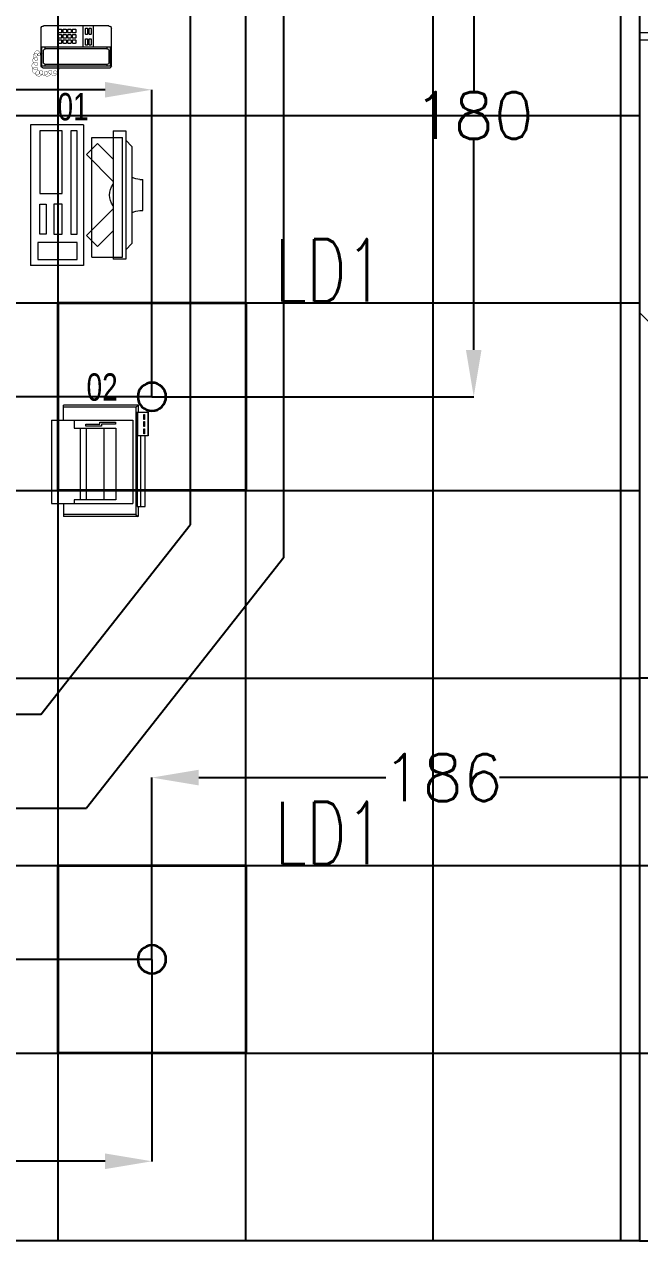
# Model space of a CAD drawing. Extents: x -12260 to 57327, y -29287 to 19916.
# Drawn here: x 6328 to 8296, y -2710 to 1182 of the extents above; entities that cross this region are included whole.
import ezdxf
from ezdxf.enums import TextEntityAlignment as Align

# ---------------------------------------------------------------- set-up
doc = ezdxf.new("R2010")
doc.units = 0
doc.header["$LTSCALE"] = 0.25
doc.linetypes.add('DASHDOT', pattern=[25.4, 12.7, -6.35, 0, -6.35])
for name, color, linetype, lineweight in [('01-First Floor$0$72_EGR_EQP_TAG', 142, 'Continuous', 5), ('01-First Floor$0$Aluminum', 251, 'Continuous', 5), ('01-First Floor$0$LOADING', 253, 'Continuous', 5), ('01-First Floor$0$Walls', 251, 'Continuous', 5), ('E-DIM', 6, 'Continuous', 18), ('E-LITE-CIRC-NUMB', 6, 'Continuous', 25), ('E-LITE-CLNG', 150, 'Continuous', 35), ('E-LITE-CLNG-CNDT', 6, 'DASHDOT', 35), ('E-LITE-CTRL', 6, 'Continuous', 25), ('E-LITE-IDEN', 6, 'Continuous', 25)]:
    doc.layers.add(name, color=color, linetype=linetype, lineweight=lineweight)
doc.layers.add('01-First Floor$0$FALSE CEILING', color=251, linetype='Continuous')
doc.styles.add('01-First Floor$0$X3G_ENTITY_257CFD', font='swisscl.ttf', dxfattribs={"height": 200})
doc.styles.add('DC_SIMPLEX', font='SIMPLEX.shx', dxfattribs={"width": 0.7})
doc.styles.get("Standard").update_dxf_attribs({"font": 'romans.shx'})
doc.dimstyles.get("Standard").update_dxf_attribs({"dimtxt": 150, "dimasz": 150, "dimexe": 0.18, "dimexo": 0.0625, "dimgap": 0.09, "dimtad": 0, "dimtih": 1, "dimtoh": 1, "dimdec": 0, "dimlfac": 0.1, "dimzin": 0, "dimdsep": 46, "dimtxsty": 'Standard', "dimcen": 0.09, "dimclrd": 6, "dimadec": 0, "dimazin": 0, "dimtfac": 1, "dimtdec": 0, "dimtofl": 0, "dimtmove": 0, "dimatfit": 3, "dimfxl": 1, "dimtolj": 1, "dimtzin": 0, "dimarcsym": 0})

# ---------------------------------------------------------------- blocks, each defined once
blk = doc.blocks.new('01-First Floor$0$DM20079-P')
at = {"color": 0}
for p, q in [((-0.0686, 0.217), (-0.0686, 0.008)), ((-0.0616, 0.225), (0.0594, 0.225)), ((-0.0616, 0.225), (-0.0616, 0)), ((-0.0616, 0.222), (-0.0016, 0.222)), ((-0.0616, 0.212), (-0.0565, 0.212)), ((-0.0566, 0.2105), (-0.0566, 0.0145)), ((-0.0496, 0.2175), (-0.0136, 0.2175)), ((-0.0068, 0.212), (-0.0016, 0.212)), ((-0.0066, 0.2105), (-0.0066, 0.0145)), ((-0.0016, 0.225), (-0.0016, 0)), ((0.0664, 0.217), (0.0664, 0.008)), ((-0.0016, 0.1675), (0.0664, 0.1675)), ((-0.0016, 0.135), (0.0664, 0.135)), ((-0.0616, 0.013), (-0.0565, 0.013)), ((-0.0616, 0.003), (-0.0016, 0.003)), ((-0.0594, 0), (0.0594, 0)), ((-0.0496, 0.0075), (-0.0136, 0.0075)), ((-0.0068, 0.013), (-0.0016, 0.013))]:
    blk.add_line(p, q, dxfattribs=at)
for points in [[(0.0074, 0.1605, 0.414214), (0.0054, 0.1585), (0.0054, 0.1555, 0.414214), (0.0074, 0.1535), (0.0234, 0.1535, 0.414214), (0.0254, 0.1555), (0.0254, 0.1585, 0.414214), (0.0234, 0.1605)], [(0.0574, 0.1535, 0.414214), (0.0594, 0.1555), (0.0594, 0.1585, 0.414214), (0.0574, 0.1605), (0.0414, 0.1605, 0.414214), (0.0394, 0.1585), (0.0394, 0.1555, 0.414214), (0.0414, 0.1535)], [(0.0234, 0.142, 0.414214), (0.0254, 0.144), (0.0254, 0.147, 0.414214), (0.0234, 0.149), (0.0074, 0.149, 0.414214), (0.0054, 0.147), (0.0054, 0.144, 0.414214), (0.0074, 0.142)], [(0.0574, 0.142, 0.414214), (0.0594, 0.144), (0.0594, 0.147, 0.414214), (0.0574, 0.149), (0.0414, 0.149, 0.414214), (0.0394, 0.147), (0.0394, 0.144, 0.414214), (0.0414, 0.142)], [(0.0104, 0.103, 0.414214), (0.0124, 0.101), (0.0204, 0.101, 0.414214), (0.0224, 0.103), (0.0224, 0.109, 0.414214), (0.0204, 0.111), (0.0124, 0.111, 0.414214), (0.0104, 0.109)], [(0.0104, 0.088, 0.414214), (0.0124, 0.086), (0.0204, 0.086, 0.414214), (0.0224, 0.088), (0.0224, 0.094, 0.414214), (0.0204, 0.096), (0.0124, 0.096, 0.414214), (0.0104, 0.094)], [(0.0104, 0.073, 0.414214), (0.0124, 0.071), (0.0204, 0.071, 0.414214), (0.0224, 0.073), (0.0224, 0.079, 0.414214), (0.0204, 0.081), (0.0124, 0.081, 0.414214), (0.0104, 0.079)], [(0.0274, 0.103, 0.414214), (0.0294, 0.101), (0.0374, 0.101, 0.414214), (0.0394, 0.103), (0.0394, 0.109, 0.414214), (0.0374, 0.111), (0.0294, 0.111, 0.414214), (0.0274, 0.109)], [(0.0274, 0.088, 0.414214), (0.0294, 0.086), (0.0374, 0.086, 0.414214), (0.0394, 0.088), (0.0394, 0.094, 0.414214), (0.0374, 0.096), (0.0294, 0.096, 0.414214), (0.0274, 0.094)], [(0.0274, 0.073, 0.414214), (0.0294, 0.071), (0.0374, 0.071, 0.414214), (0.0394, 0.073), (0.0394, 0.079, 0.414214), (0.0374, 0.081), (0.0294, 0.081, 0.414214), (0.0274, 0.079)], [(0.0444, 0.103, 0.414214), (0.0464, 0.101), (0.0544, 0.101, 0.414214), (0.0564, 0.103), (0.0564, 0.109, 0.414214), (0.0544, 0.111), (0.0464, 0.111, 0.414214), (0.0444, 0.109)], [(0.0444, 0.088, 0.414214), (0.0464, 0.086), (0.0544, 0.086, 0.414214), (0.0564, 0.088), (0.0564, 0.094, 0.414214), (0.0544, 0.096), (0.0464, 0.096, 0.414214), (0.0444, 0.094)], [(0.0444, 0.073, 0.414214), (0.0464, 0.071), (0.0544, 0.071, 0.414214), (0.0564, 0.073), (0.0564, 0.079, 0.414214), (0.0544, 0.081), (0.0464, 0.081, 0.414214), (0.0444, 0.079)], [(0.0104, 0.058, 0.414214), (0.0124, 0.056), (0.0204, 0.056, 0.414214), (0.0224, 0.058), (0.0224, 0.064, 0.414214), (0.0204, 0.066), (0.0124, 0.066, 0.414214), (0.0104, 0.064)], [(0.0274, 0.058, 0.414214), (0.0294, 0.056), (0.0374, 0.056, 0.414214), (0.0394, 0.058), (0.0394, 0.064, 0.414214), (0.0374, 0.066), (0.0294, 0.066, 0.414214), (0.0274, 0.064)], [(0.0444, 0.058, 0.414214), (0.0464, 0.056), (0.0544, 0.056, 0.414214), (0.0564, 0.058), (0.0564, 0.064, 0.414214), (0.0544, 0.066), (0.0464, 0.066, 0.414214), (0.0444, 0.064)]]:
    blk.add_lwpolyline(points, format="xyb", close=True, dxfattribs=at)
at = {"color": 0, "const_width": 0.001}
blk.add_lwpolyline([(-0.0686, 0.059, 0.184574), (-0.0861, 0.0478, 1.44364), (-0.0769, 0.0452, 0.837915), (-0.0907, 0.0465, 0.30536), (-0.0835, 0.0248, 1.584726), (-0.0815, 0.034, 0.253153), (-0.094, 0.0228, 0.874198), (-0.0776, 0.0142, 0.915253), (-0.0897, 0.0168, 0.223821), (-0.0874, -0.0011, 1.703343), (-0.0796, 0.005, 0.588962), (-0.0934, -0.0114, 0.717795), (-0.0769, -0.0108, 0.983104), (-0.0875, -0.0075, 0.326362), (-0.0815, -0.0259, 0.758716), (-0.0657, -0.0134, 0.906186), (-0.0743, -0.016, 0.189488), (-0.067, -0.0272, 0.7948), (-0.0506, -0.0127, 1.223996), (-0.0585, -0.0193, 0.072149), (-0.0473, -0.0259, 0.645886), (-0.0341, -0.0134, 1.366917), (-0.042, -0.0193, 0.078415), (-0.0315, -0.0246, 0.723006), (-0.0229, -0.0127, 1.105484), (-0.0289, -0.018, 0.327892), (-0.017, -0.0193, 0.446638), (-0.0144, -0.0068, 0.327263), (-0.0269, -0.0029, 1.240441), (-0.0229, -0.0094, 0.611307), (-0.0278, 0.0075)], format="xyb", dxfattribs=at)
at = {"color": 0}
for centre, radius, start, end in [((-0.0605, 0.217), 0.00813, 97.9633, 179.6649), ((-0.0496, 0.2105), 0.007, 90, 180), ((-0.0136, 0.2105), 0.007, 0, 90), ((0.0582, 0.217), 0.00813, 0.3351, 82.0367), ((-0.0605, 0.008), 0.00813, 180.3351, 277.9633), ((-0.0496, 0.0145), 0.007, 180, 270), ((-0.0136, 0.0145), 0.007, 270, 0), ((0.0582, 0.008), 0.00813, 277.9633, 359.6649)]:
    blk.add_arc(centre, radius, start, end, dxfattribs=at)
blk = doc.blocks.new('01-First Floor$0$ITCWLS1-P')
at = {"layer": '01-First Floor$0$LOADING'}
for p, q in [((-0.2651, 0.43, 0), (-0.3051, 0.43, 0)), ((-0.3051, 0.43, 0), (-0.3051, 0.02, 0)), ((-0.2651, 0.43, 0), (-0.2651, 0.02, 0)), ((-0.17, 0.45), (-0.17, 0)), ((-0.17, 0.45), (0, 0.45)), ((-0.1496, 0.4305), (-0.1291, 0.4305)), ((-0.1291, 0.4305), (-0.1291, 0.4089)), ((0, 0.45), (0, 0)), ((-0.3251, 0.38, 0), (-0.3051, 0.4, 0)), ((-0.197, 0.4094), (-0.295, 0.4094)), ((-0.295, 0.0264), (-0.295, 0.4094)), ((-0.197, 0.0264), (-0.197, 0.4094)), ((-0.3251, 0.38, 0), (-0.3251, 0.07, 0)), ((-0.3503, 0.275), (-0.3596, 0.275)), ((-0.3596, 0.175), (-0.3596, 0.275)), ((-0.3503, 0.175), (-0.3596, 0.175)), ((-0.3251, 0.07, 0), (-0.3051, 0.05, 0)), ((-0.3051, 0.02, 0), (-0.2651, 0.02, 0)), ((-0.197, 0.0264), (-0.295, 0.0264)), ((-0.17, 0), (0, 0))]:
    blk.add_line(p, q, dxfattribs=at)
at = {"layer": '01-First Floor$0$LOADING', "extrusion": (2.48281e-10, 3.18408e-10, -1)}
for p, q in [((-0.2651, 0.3395), (-0.2144, 0.3902)), ((-0.1791, 0.3548), (-0.2144, 0.3902)), ((-0.2651, 0.2688), (-0.1791, 0.3548))]:
    blk.add_line(p, q, dxfattribs=at)
at = {"layer": '01-First Floor$0$LOADING', "extrusion": (2.48281e-10, -3.18408e-10, -1)}
for p, q in [((-0.2651, 0.1812), (-0.1791, 0.0952)), ((-0.2651, 0.1105), (-0.2144, 0.0598)), ((-0.1791, 0.0952), (-0.2144, 0.0598))]:
    blk.add_line(p, q, dxfattribs=at)
at = {"layer": '01-First Floor$0$LOADING'}
for points in [[(-0.1291, 0.4089), (-0.1291, 0.1), (-0.1496, 0.1), (-0.1496, 0.4305)], [(-0.1496, 0.1), (-0.1496, 0.1), (-0.1496, 0.1), (-0.1496, 0.1), (-0.1496, 0.1), (-0.1496, 0.1), (-0.1496, 0.1), (-0.1496, 0.1), (-0.1496, 0.1)], [(-0.1496, 0.1), (-0.1496, 0.1), (-0.1496, 0.1), (-0.1496, 0.1), (-0.1496, 0.1), (-0.1496, 0.1), (-0.1496, 0.1), (-0.1496, 0.1), (-0.1496, 0.1), (-0.1496, 0.1), (-0.1496, 0.1), (-0.1496, 0.1), (-0.1496, 0.1), (-0.1496, 0.1), (-0.1496, 0.1), (-0.1496, 0.1), (-0.1496, 0.1), (-0.1496, 0.1)], [(-0.1496, 0.1), (-0.1496, 0.1), (-0.1496, 0.1), (-0.1496, 0.1), (-0.1496, 0.1), (-0.1496, 0.1), (-0.1496, 0.1), (-0.1496, 0.1), (-0.1496, 0.1), (-0.1496, 0.1)], [(-0.1496, 0.1), (-0.1496, 0.1), (-0.1496, 0.1), (-0.1496, 0.1), (-0.1496, 0.1), (-0.1496, 0.1), (-0.1496, 0.1)], [(-0.1496, 0.1), (-0.1496, 0.1), (-0.1496, 0.1), (-0.1496, 0.1), (-0.1496, 0.1), (-0.1496, 0.1), (-0.1496, 0.1), (-0.1496, 0.1), (-0.1496, 0.1), (-0.1496, 0.1)], [(-0.1496, 0.1), (-0.1496, 0.1), (-0.1496, 0.1), (-0.1496, 0.1), (-0.1496, 0.1), (-0.1496, 0.1), (-0.1496, 0.1), (-0.1496, 0.1), (-0.1496, 0.1), (-0.1496, 0.1), (-0.1496, 0.1), (-0.1496, 0.1), (-0.1496, 0.1), (-0.1496, 0.1), (-0.1496, 0.1)], [(-0.1496, 0.1), (-0.1496, 0.1), (-0.1496, 0.1), (-0.1496, 0.1), (-0.1496, 0.1), (-0.1496, 0.1), (-0.1496, 0.1), (-0.1496, 0.1), (-0.1496, 0.1), (-0.1496, 0.1)], [(-0.1496, 0.1), (-0.1496, 0.1), (-0.1496, 0.1), (-0.1496, 0.1), (-0.1496, 0.1), (-0.1496, 0.1), (-0.1496, 0.1), (-0.1496, 0.1), (-0.1496, 0.1), (-0.1496, 0.1)], [(-0.1496, 0.1), (-0.1496, 0.1), (-0.1496, 0.1), (-0.1496, 0.1), (-0.1496, 0.1), (-0.1496, 0.1), (-0.1496, 0.1), (-0.1496, 0.1), (-0.1496, 0.1), (-0.1496, 0.1), (-0.1496, 0.1), (-0.1496, 0.1), (-0.1496, 0.1), (-0.1496, 0.1), (-0.1496, 0.1), (-0.1496, 0.1), (-0.1496, 0.1), (-0.1496, 0.1), (-0.1496, 0.1), (-0.1496, 0.1), (-0.1496, 0.1), (-0.1496, 0.1), (-0.1496, 0.1), (-0.1496, 0.1), (-0.1496, 0.1), (-0.1496, 0.1), (-0.1496, 0.1), (-0.1496, 0.1), (-0.1496, 0.1), (-0.1496, 0.1), (-0.1496, 0.1), (-0.1496, 0.1), (-0.1496, 0.1), (-0.1496, 0.1), (-0.1496, 0.1), (-0.1496, 0.1), (-0.1496, 0.1), (-0.1496, 0.1), (-0.1496, 0.1), (-0.1496, 0.1), (-0.1496, 0.1), (-0.1496, 0.1), (-0.1496, 0.1), (-0.1496, 0.1), (-0.1496, 0.1), (-0.1496, 0.1), (-0.1496, 0.1), (-0.1496, 0.1), (-0.1496, 0.1), (-0.1496, 0.1), (-0.1496, 0.1), (-0.1496, 0.1), (-0.1496, 0.1), (-0.1496, 0.1)], [(-0.1496, 0.1), (-0.1496, 0.1), (-0.1496, 0.1), (-0.1496, 0.1), (-0.1496, 0.1), (-0.1496, 0.1), (-0.1496, 0.1), (-0.1496, 0.1), (-0.1496, 0.1), (-0.1496, 0.1), (-0.1496, 0.1), (-0.1496, 0.1), (-0.1496, 0.1), (-0.1496, 0.1), (-0.1496, 0.1), (-0.1496, 0.1), (-0.1496, 0.1), (-0.1496, 0.1), (-0.1496, 0.1), (-0.1496, 0.1), (-0.1496, 0.1), (-0.1496, 0.1), (-0.1496, 0.1), (-0.1496, 0.1), (-0.1496, 0.1), (-0.1496, 0.1), (-0.1496, 0.1), (-0.1496, 0.1), (-0.1496, 0.1), (-0.1496, 0.1), (-0.1496, 0.1), (-0.1496, 0.1), (-0.1496, 0.1), (-0.1496, 0.1), (-0.1496, 0.1), (-0.1496, 0.1), (-0.1496, 0.1), (-0.1496, 0.1), (-0.1496, 0.1), (-0.1496, 0.1), (-0.1496, 0.1), (-0.1496, 0.1), (-0.1496, 0.1), (-0.1496, 0.1), (-0.1496, 0.1), (-0.1496, 0.1), (-0.1496, 0.1), (-0.1496, 0.1), (-0.1496, 0.1), (-0.1496, 0.1), (-0.1496, 0.1), (-0.1496, 0.1), (-0.1496, 0.1), (-0.1496, 0.1), (-0.1496, 0.1), (-0.1496, 0.1), (-0.1496, 0.1), (-0.1496, 0.1), (-0.1496, 0.1), (-0.1496, 0.1), (-0.1496, 0.1), (-0.1496, 0.1), (-0.1496, 0.1), (-0.1496, 0.1), (-0.1496, 0.1), (-0.1496, 0.1), (-0.1496, 0.1), (-0.1496, 0.1), (-0.1496, 0.1), (-0.1496, 0.1), (-0.1496, 0.1), (-0.1496, 0.1), (-0.1496, 0.1), (-0.1496, 0.1), (-0.1496, 0.1), (-0.1496, 0.1), (-0.1496, 0.1), (-0.1496, 0.1), (-0.1496, 0.1), (-0.1496, 0.1), (-0.1496, 0.1), (-0.1496, 0.1), (-0.1496, 0.1), (-0.1496, 0.1), (-0.1496, 0.1), (-0.1496, 0.1), (-0.1496, 0.1), (-0.1496, 0.1), (-0.1496, 0.1)], [(-0.1496, 0.1), (-0.1496, 0.1), (-0.1496, 0.1), (-0.1496, 0.1), (-0.1496, 0.1), (-0.1496, 0.1), (-0.1496, 0.1), (-0.1496, 0.1), (-0.1496, 0.1), (-0.1496, 0.1), (-0.1496, 0.1), (-0.1496, 0.1)], [(-0.1496, 0.1), (-0.1496, 0.1), (-0.1496, 0.1), (-0.1496, 0.1), (-0.1496, 0.1), (-0.1496, 0.1), (-0.1496, 0.1)], [(-0.1496, 0.1), (-0.1496, 0.1), (-0.1496, 0.1), (-0.1496, 0.1), (-0.1496, 0.1), (-0.1496, 0.1), (-0.1496, 0.1), (-0.1496, 0.1), (-0.1496, 0.1), (-0.1496, 0.1), (-0.1496, 0.1), (-0.1496, 0.1), (-0.1496, 0.1), (-0.1496, 0.1), (-0.1496, 0.1), (-0.1496, 0.1), (-0.1496, 0.1)], [(-0.1496, 0.1), (-0.1496, 0.1), (-0.1496, 0.1), (-0.1496, 0.1), (-0.1496, 0.1), (-0.1496, 0.1), (-0.1496, 0.1), (-0.1496, 0.1), (-0.1496, 0.1), (-0.1496, 0.1), (-0.1496, 0.1), (-0.1496, 0.1), (-0.1496, 0.1), (-0.1496, 0.1), (-0.1496, 0.1), (-0.1496, 0.1), (-0.1496, 0.1), (-0.1496, 0.1), (-0.1496, 0.1), (-0.1496, 0.1), (-0.1496, 0.1), (-0.1496, 0.1), (-0.1496, 0.1), (-0.1496, 0.1), (-0.1496, 0.1), (-0.1496, 0.1), (-0.1496, 0.1), (-0.1496, 0.1), (-0.1496, 0.1), (-0.1496, 0.1), (-0.1496, 0.1), (-0.1496, 0.1), (-0.1496, 0.1), (-0.1496, 0.1), (-0.1496, 0.1), (-0.1496, 0.1), (-0.1496, 0.1), (-0.1496, 0.1), (-0.1496, 0.1), (-0.1496, 0.1), (-0.1496, 0.1), (-0.1496, 0.1), (-0.1496, 0.1), (-0.1496, 0.1), (-0.1496, 0.1), (-0.1496, 0.1), (-0.1496, 0.1), (-0.1496, 0.1), (-0.1496, 0.1), (-0.1496, 0.1), (-0.1496, 0.1), (-0.1496, 0.1), (-0.1496, 0.1), (-0.1496, 0.1), (-0.1496, 0.1), (-0.1496, 0.1), (-0.1496, 0.1), (-0.1496, 0.1), (-0.1496, 0.1), (-0.1496, 0.1), (-0.1496, 0.1), (-0.1496, 0.1), (-0.1496, 0.1), (-0.1496, 0.1), (-0.1496, 0.1), (-0.1496, 0.1), (-0.1496, 0.1), (-0.1496, 0.1), (-0.1496, 0.1), (-0.1496, 0.1), (-0.1496, 0.1), (-0.1496, 0.1), (-0.1496, 0.1), (-0.1496, 0.1), (-0.1496, 0.1), (-0.1496, 0.1), (-0.1496, 0.1), (-0.1496, 0.1), (-0.1496, 0.1), (-0.1496, 0.1), (-0.1496, 0.1), (-0.1496, 0.1), (-0.1496, 0.1), (-0.1496, 0.1), (-0.1496, 0.1), (-0.1496, 0.1), (-0.1496, 0.1), (-0.1496, 0.1), (-0.1496, 0.1), (-0.1496, 0.1), (-0.1496, 0.1), (-0.1496, 0.1), (-0.1496, 0.1), (-0.1496, 0.1), (-0.1496, 0.1), (-0.1496, 0.1), (-0.1496, 0.1), (-0.1496, 0.1), (-0.1496, 0.1), (-0.1496, 0.1), (-0.1496, 0.1), (-0.1496, 0.1), (-0.1496, 0.1), (-0.1496, 0.1), (-0.1496, 0.1), (-0.1496, 0.1), (-0.1496, 0.1), (-0.1496, 0.1), (-0.1496, 0.1), (-0.1496, 0.1), (-0.1496, 0.1)], [(-0.1496, 0.1), (-0.1496, 0.1), (-0.1496, 0.1), (-0.1496, 0.1), (-0.1496, 0.1), (-0.1496, 0.1), (-0.1496, 0.1), (-0.1496, 0.1)]]:
    blk.add_lwpolyline(points, dxfattribs=at)
for points in [[(-0.1019, 0.4305), (-0.0304, 0.4305), (-0.0304, 0.2294), (-0.1019, 0.2294)], [(-0.1019, 0.1954), (-0.0747, 0.1954), (-0.0747, 0.1), (-0.1019, 0.1)], [(-0.0304, 0.1954), (-0.0508, 0.1954), (-0.0508, 0.1), (-0.0304, 0.1)], [(-0.1496, 0.1), (-0.1496, 0.1), (-0.1496, 0.1), (-0.1496, 0.1), (-0.1496, 0.1), (-0.1496, 0.1), (-0.1496, 0.1), (-0.1496, 0.1), (-0.1496, 0.1), (-0.1496, 0.1), (-0.1496, 0.1), (-0.1496, 0.1), (-0.1496, 0.1), (-0.1496, 0.1), (-0.1496, 0.1), (-0.1496, 0.1), (-0.1496, 0.1), (-0.1496, 0.1), (-0.1496, 0.1), (-0.1496, 0.1), (-0.1496, 0.1), (-0.1496, 0.1), (-0.1496, 0.1), (-0.1496, 0.1), (-0.1496, 0.1), (-0.1496, 0.1), (-0.1496, 0.1), (-0.1496, 0.1), (-0.1496, 0.1), (-0.1496, 0.1), (-0.1496, 0.1), (-0.1496, 0.1), (-0.1496, 0.1), (-0.1496, 0.1), (-0.1496, 0.1), (-0.1496, 0.1), (-0.1496, 0.1), (-0.1496, 0.1), (-0.1496, 0.1), (-0.1496, 0.1), (-0.1496, 0.1), (-0.1496, 0.1), (-0.1496, 0.1), (-0.1496, 0.1), (-0.1496, 0.1), (-0.1496, 0.1), (-0.1496, 0.1), (-0.1496, 0.1), (-0.1496, 0.1), (-0.1496, 0.1), (-0.1496, 0.1), (-0.1496, 0.1), (-0.1496, 0.1), (-0.1496, 0.1), (-0.1496, 0.1), (-0.1496, 0.1), (-0.1496, 0.1), (-0.1496, 0.1), (-0.1496, 0.1), (-0.1496, 0.1), (-0.1496, 0.1), (-0.1496, 0.1), (-0.1496, 0.1), (-0.1496, 0.1), (-0.1496, 0.1), (-0.1496, 0.1), (-0.1496, 0.1), (-0.1496, 0.1), (-0.1496, 0.1), (-0.1496, 0.1), (-0.1496, 0.1), (-0.1496, 0.1), (-0.1496, 0.1), (-0.1496, 0.1), (-0.1496, 0.1), (-0.1496, 0.1), (-0.1496, 0.1), (-0.1496, 0.1), (-0.1496, 0.1), (-0.1496, 0.1), (-0.1496, 0.1), (-0.1496, 0.1), (-0.1496, 0.1), (-0.1496, 0.1), (-0.1496, 0.1), (-0.1496, 0.1), (-0.1496, 0.1), (-0.1496, 0.1), (-0.1496, 0.1), (-0.1496, 0.1), (-0.1496, 0.1), (-0.1496, 0.1), (-0.1496, 0.1), (-0.1496, 0.1), (-0.1496, 0.1), (-0.1496, 0.1), (-0.1496, 0.1), (-0.1496, 0.1), (-0.1496, 0.1), (-0.1496, 0.1), (-0.1496, 0.1), (-0.1496, 0.1), (-0.1496, 0.1), (-0.1496, 0.1), (-0.1496, 0.1), (-0.1496, 0.1), (-0.1496, 0.1), (-0.1496, 0.1), (-0.1496, 0.1), (-0.1496, 0.1), (-0.1496, 0.1), (-0.1496, 0.1), (-0.1496, 0.1), (-0.1496, 0.1), (-0.1496, 0.1), (-0.1496, 0.1), (-0.1496, 0.1), (-0.1496, 0.1), (-0.1496, 0.1), (-0.1496, 0.1), (-0.1496, 0.1), (-0.1496, 0.1), (-0.1496, 0.1), (-0.1496, 0.1), (-0.1496, 0.1), (-0.1496, 0.1), (-0.1496, 0.1), (-0.1496, 0.1), (-0.1496, 0.1), (-0.1496, 0.1), (-0.1496, 0.1), (-0.1496, 0.1), (-0.1496, 0.1), (-0.1496, 0.1), (-0.1496, 0.1), (-0.1496, 0.1), (-0.1496, 0.1), (-0.1496, 0.1), (-0.1496, 0.1), (-0.1496, 0.1), (-0.1496, 0.1), (-0.1496, 0.1), (-0.1496, 0.1), (-0.1496, 0.1), (-0.1496, 0.1), (-0.1496, 0.1), (-0.1496, 0.1), (-0.1496, 0.1), (-0.1496, 0.1), (-0.1496, 0.1), (-0.1496, 0.1), (-0.1496, 0.1), (-0.1496, 0.1), (-0.1496, 0.1), (-0.1496, 0.1), (-0.1496, 0.1), (-0.1496, 0.1), (-0.1496, 0.1), (-0.1496, 0.1), (-0.1496, 0.1), (-0.1496, 0.1), (-0.1496, 0.1), (-0.1496, 0.1), (-0.1496, 0.1), (-0.1496, 0.1), (-0.1496, 0.1), (-0.1496, 0.1), (-0.1496, 0.1), (-0.1496, 0.1), (-0.1496, 0.1), (-0.1496, 0.1), (-0.1496, 0.1), (-0.1496, 0.1), (-0.1496, 0.1), (-0.1496, 0.1), (-0.1496, 0.1), (-0.1496, 0.1), (-0.1496, 0.1), (-0.1496, 0.1), (-0.1496, 0.1), (-0.1496, 0.1), (-0.1496, 0.1), (-0.1496, 0.1), (-0.1496, 0.1), (-0.1496, 0.1), (-0.1496, 0.1), (-0.1496, 0.1), (-0.1496, 0.1), (-0.1496, 0.1), (-0.1496, 0.1), (-0.1496, 0.1), (-0.1496, 0.1), (-0.1496, 0.1), (-0.1496, 0.1), (-0.1496, 0.1), (-0.1496, 0.1), (-0.1496, 0.1), (-0.1496, 0.1), (-0.1496, 0.1), (-0.1496, 0.1), (-0.1496, 0.1), (-0.1496, 0.1), (-0.1496, 0.1), (-0.1496, 0.1), (-0.1496, 0.1), (-0.1496, 0.1), (-0.1496, 0.1), (-0.1496, 0.1), (-0.1496, 0.1), (-0.1496, 0.1), (-0.1496, 0.1), (-0.1496, 0.1), (-0.1496, 0.1), (-0.1496, 0.1), (-0.1496, 0.1), (-0.1496, 0.1), (-0.1496, 0.1), (-0.1496, 0.1), (-0.1496, 0.1), (-0.1496, 0.1), (-0.1496, 0.1), (-0.1496, 0.1), (-0.1496, 0.1), (-0.1496, 0.1), (-0.1496, 0.1), (-0.1496, 0.1), (-0.1496, 0.1), (-0.1496, 0.1), (-0.1496, 0.1), (-0.1496, 0.1), (-0.1496, 0.1), (-0.1496, 0.1), (-0.1496, 0.1), (-0.1496, 0.1), (-0.1496, 0.1), (-0.1496, 0.1), (-0.1496, 0.1), (-0.1496, 0.1), (-0.1496, 0.1), (-0.1496, 0.1), (-0.1496, 0.1), (-0.1496, 0.1), (-0.1496, 0.1), (-0.1496, 0.1), (-0.1496, 0.1), (-0.1496, 0.1), (-0.1496, 0.1), (-0.1496, 0.1), (-0.1496, 0.1), (-0.1496, 0.1), (-0.1496, 0.1), (-0.1496, 0.1), (-0.1496, 0.1), (-0.1496, 0.1), (-0.1496, 0.1), (-0.1496, 0.1), (-0.1496, 0.1), (-0.1496, 0.1), (-0.1496, 0.1), (-0.1496, 0.1), (-0.1496, 0.1), (-0.1496, 0.1), (-0.1496, 0.1), (-0.1496, 0.1), (-0.1496, 0.1), (-0.1496, 0.1), (-0.1496, 0.1), (-0.1496, 0.1), (-0.1496, 0.1), (-0.1496, 0.1), (-0.1496, 0.1), (-0.1496, 0.1), (-0.1496, 0.1), (-0.1496, 0.1), (-0.1496, 0.1), (-0.1496, 0.1), (-0.1496, 0.1)], [(-0.1496, 0.1), (-0.1496, 0.1), (-0.1496, 0.1), (-0.1496, 0.1), (-0.1496, 0.1), (-0.1496, 0.1), (-0.1496, 0.1), (-0.1496, 0.1), (-0.1496, 0.1), (-0.1496, 0.1), (-0.1496, 0.1), (-0.1496, 0.1), (-0.1496, 0.1), (-0.1496, 0.1), (-0.1496, 0.1), (-0.1496, 0.1), (-0.1496, 0.1), (-0.1496, 0.1), (-0.1496, 0.1), (-0.1496, 0.1), (-0.1496, 0.1), (-0.1496, 0.1), (-0.1496, 0.1), (-0.1496, 0.1), (-0.1496, 0.1), (-0.1496, 0.1), (-0.1496, 0.1), (-0.1496, 0.1), (-0.1496, 0.1), (-0.1496, 0.1), (-0.1496, 0.1), (-0.1496, 0.1), (-0.1496, 0.1), (-0.1496, 0.1), (-0.1496, 0.1), (-0.1496, 0.1), (-0.1496, 0.1), (-0.1496, 0.1), (-0.1496, 0.1), (-0.1496, 0.1), (-0.1496, 0.1), (-0.1496, 0.1), (-0.1496, 0.1), (-0.1496, 0.1), (-0.1496, 0.1), (-0.1496, 0.1), (-0.1496, 0.1), (-0.1496, 0.1), (-0.1496, 0.1), (-0.1496, 0.1), (-0.1496, 0.1), (-0.1496, 0.1), (-0.1496, 0.1), (-0.1496, 0.1), (-0.1496, 0.1), (-0.1496, 0.1), (-0.1496, 0.1), (-0.1496, 0.1), (-0.1496, 0.1), (-0.1496, 0.1), (-0.1496, 0.1), (-0.1496, 0.1), (-0.1496, 0.1), (-0.1496, 0.1), (-0.1496, 0.1), (-0.1496, 0.1), (-0.1496, 0.1), (-0.1496, 0.1), (-0.1496, 0.1), (-0.1496, 0.1), (-0.1496, 0.1), (-0.1496, 0.1), (-0.1496, 0.1), (-0.1496, 0.1), (-0.1496, 0.1), (-0.1496, 0.1), (-0.1496, 0.1), (-0.1496, 0.1), (-0.1496, 0.1), (-0.1496, 0.1), (-0.1496, 0.1), (-0.1496, 0.1), (-0.1496, 0.1), (-0.1496, 0.1), (-0.1496, 0.1), (-0.1496, 0.1), (-0.1496, 0.1), (-0.1496, 0.1), (-0.1496, 0.1), (-0.1496, 0.1), (-0.1496, 0.1), (-0.1496, 0.1), (-0.1496, 0.1), (-0.1496, 0.1), (-0.1496, 0.1), (-0.1496, 0.1), (-0.1496, 0.1), (-0.1496, 0.1), (-0.1496, 0.1), (-0.1496, 0.1), (-0.1496, 0.1), (-0.1496, 0.1), (-0.1496, 0.1), (-0.1496, 0.1), (-0.1496, 0.1), (-0.1496, 0.1), (-0.1496, 0.1), (-0.1496, 0.1), (-0.1496, 0.1), (-0.1496, 0.1), (-0.1496, 0.1), (-0.1496, 0.1), (-0.1496, 0.1), (-0.1496, 0.1), (-0.1496, 0.1), (-0.1496, 0.1), (-0.1496, 0.1), (-0.1496, 0.1), (-0.1496, 0.1), (-0.1496, 0.1), (-0.1496, 0.1), (-0.1496, 0.1), (-0.1496, 0.1), (-0.1496, 0.1), (-0.1496, 0.1), (-0.1496, 0.1), (-0.1496, 0.1), (-0.1496, 0.1), (-0.1496, 0.1), (-0.1496, 0.1), (-0.1496, 0.1), (-0.1496, 0.1), (-0.1496, 0.1), (-0.1496, 0.1), (-0.1496, 0.1), (-0.1496, 0.1), (-0.1496, 0.1), (-0.1496, 0.1), (-0.1496, 0.1), (-0.1496, 0.1), (-0.1496, 0.1), (-0.1496, 0.1), (-0.1496, 0.1), (-0.1496, 0.1), (-0.1496, 0.1), (-0.1496, 0.1), (-0.1496, 0.1), (-0.1496, 0.1), (-0.1496, 0.1), (-0.1496, 0.1), (-0.1496, 0.1), (-0.1496, 0.1), (-0.1496, 0.1), (-0.1496, 0.1), (-0.1496, 0.1), (-0.1496, 0.1), (-0.1496, 0.1), (-0.1496, 0.1), (-0.1496, 0.1), (-0.1496, 0.1), (-0.1496, 0.1), (-0.1496, 0.1), (-0.1496, 0.1), (-0.1496, 0.1), (-0.1496, 0.1), (-0.1496, 0.1), (-0.1496, 0.1), (-0.1496, 0.1), (-0.1496, 0.1), (-0.1496, 0.1), (-0.1496, 0.1), (-0.1496, 0.1), (-0.1496, 0.1), (-0.1496, 0.1), (-0.1496, 0.1), (-0.1496, 0.1), (-0.1496, 0.1), (-0.1496, 0.1), (-0.1496, 0.1), (-0.1496, 0.1), (-0.1496, 0.1), (-0.1496, 0.1), (-0.1496, 0.1), (-0.1496, 0.1), (-0.1496, 0.1), (-0.1496, 0.1), (-0.1496, 0.1), (-0.1496, 0.1), (-0.1496, 0.1), (-0.1496, 0.1), (-0.1496, 0.1), (-0.1496, 0.1), (-0.1496, 0.1), (-0.1496, 0.1), (-0.1496, 0.1), (-0.1496, 0.1), (-0.1496, 0.1), (-0.1496, 0.1), (-0.1496, 0.1), (-0.1496, 0.1), (-0.1496, 0.1), (-0.1496, 0.1), (-0.1496, 0.1), (-0.1496, 0.1), (-0.1496, 0.1), (-0.1496, 0.1), (-0.1496, 0.1), (-0.1496, 0.1), (-0.1496, 0.1), (-0.1496, 0.1), (-0.1496, 0.1), (-0.1496, 0.1), (-0.1496, 0.1), (-0.1496, 0.1)], [(-0.1496, 0.1), (-0.1496, 0.1), (-0.1496, 0.1), (-0.1496, 0.1), (-0.1496, 0.1), (-0.1496, 0.1), (-0.1496, 0.1), (-0.1496, 0.1), (-0.1496, 0.1), (-0.1496, 0.1), (-0.1496, 0.1), (-0.1496, 0.1), (-0.1496, 0.1), (-0.1496, 0.1), (-0.1496, 0.1), (-0.1496, 0.1), (-0.1496, 0.1), (-0.1496, 0.1), (-0.1496, 0.1), (-0.1496, 0.1), (-0.1496, 0.1), (-0.1496, 0.1), (-0.1496, 0.1), (-0.1496, 0.1), (-0.1496, 0.1), (-0.1496, 0.1), (-0.1496, 0.1), (-0.1496, 0.1), (-0.1496, 0.1), (-0.1496, 0.1), (-0.1496, 0.1), (-0.1496, 0.1), (-0.1496, 0.1), (-0.1496, 0.1), (-0.1496, 0.1), (-0.1496, 0.1), (-0.1496, 0.1), (-0.1496, 0.1), (-0.1496, 0.1), (-0.1496, 0.1), (-0.1496, 0.1), (-0.1496, 0.1), (-0.1496, 0.1), (-0.1496, 0.1), (-0.1496, 0.1), (-0.1496, 0.1), (-0.1496, 0.1), (-0.1496, 0.1), (-0.1496, 0.1), (-0.1496, 0.1), (-0.1496, 0.1), (-0.1496, 0.1), (-0.1496, 0.1), (-0.1496, 0.1), (-0.1496, 0.1), (-0.1496, 0.1), (-0.1496, 0.1), (-0.1496, 0.1), (-0.1496, 0.1), (-0.1496, 0.1), (-0.1496, 0.1), (-0.1496, 0.1), (-0.1496, 0.1), (-0.1496, 0.1), (-0.1496, 0.1), (-0.1496, 0.1), (-0.1496, 0.1), (-0.1496, 0.1), (-0.1496, 0.1), (-0.1496, 0.1), (-0.1496, 0.1), (-0.1496, 0.1), (-0.1496, 0.1), (-0.1496, 0.1), (-0.1496, 0.1), (-0.1496, 0.1), (-0.1496, 0.1), (-0.1496, 0.1), (-0.1496, 0.1), (-0.1496, 0.1), (-0.1496, 0.1), (-0.1496, 0.1), (-0.1496, 0.1), (-0.1496, 0.1), (-0.1496, 0.1), (-0.1496, 0.1), (-0.1496, 0.1), (-0.1496, 0.1), (-0.1496, 0.1), (-0.1496, 0.1), (-0.1496, 0.1), (-0.1496, 0.1), (-0.1496, 0.1), (-0.1496, 0.1), (-0.1496, 0.1), (-0.1496, 0.1), (-0.1496, 0.1), (-0.1496, 0.1), (-0.1496, 0.1), (-0.1496, 0.1), (-0.1496, 0.1), (-0.1496, 0.1), (-0.1496, 0.1), (-0.1496, 0.1), (-0.1496, 0.1), (-0.1496, 0.1), (-0.1496, 0.1), (-0.1496, 0.1), (-0.1496, 0.1), (-0.1496, 0.1), (-0.1496, 0.1), (-0.1496, 0.1), (-0.1496, 0.1), (-0.1496, 0.1), (-0.1496, 0.1), (-0.1496, 0.1), (-0.1496, 0.1), (-0.1496, 0.1), (-0.1496, 0.1), (-0.1496, 0.1), (-0.1496, 0.1), (-0.1496, 0.1), (-0.1496, 0.1), (-0.1496, 0.1), (-0.1496, 0.1), (-0.1496, 0.1), (-0.1496, 0.1), (-0.1496, 0.1), (-0.1496, 0.1), (-0.1496, 0.1), (-0.1496, 0.1), (-0.1496, 0.1), (-0.1496, 0.1), (-0.1496, 0.1), (-0.1496, 0.1), (-0.1496, 0.1), (-0.1496, 0.1), (-0.1496, 0.1), (-0.1496, 0.1), (-0.1496, 0.1), (-0.1496, 0.1), (-0.1496, 0.1), (-0.1496, 0.1), (-0.1496, 0.1), (-0.1496, 0.1), (-0.1496, 0.1), (-0.1496, 0.1), (-0.1496, 0.1), (-0.1496, 0.1), (-0.1496, 0.1), (-0.1496, 0.1), (-0.1496, 0.1), (-0.1496, 0.1), (-0.1496, 0.1), (-0.1496, 0.1), (-0.1496, 0.1), (-0.1496, 0.1), (-0.1496, 0.1), (-0.1496, 0.1), (-0.1496, 0.1), (-0.1496, 0.1), (-0.1496, 0.1), (-0.1496, 0.1), (-0.1496, 0.1), (-0.1496, 0.1), (-0.1496, 0.1), (-0.1496, 0.1), (-0.1496, 0.1), (-0.1496, 0.1), (-0.1496, 0.1), (-0.1496, 0.1), (-0.1496, 0.1), (-0.1496, 0.1), (-0.1496, 0.1), (-0.1496, 0.1), (-0.1496, 0.1), (-0.1496, 0.1), (-0.1496, 0.1), (-0.1496, 0.1), (-0.1496, 0.1), (-0.1496, 0.1), (-0.1496, 0.1), (-0.1496, 0.1), (-0.1496, 0.1), (-0.1496, 0.1), (-0.1496, 0.1), (-0.1496, 0.1), (-0.1496, 0.1), (-0.1496, 0.1), (-0.1496, 0.1), (-0.1496, 0.1), (-0.1496, 0.1), (-0.1496, 0.1), (-0.1496, 0.1), (-0.1496, 0.1), (-0.1496, 0.1), (-0.1496, 0.1), (-0.1496, 0.1), (-0.1496, 0.1), (-0.1496, 0.1), (-0.1496, 0.1), (-0.1496, 0.1), (-0.1496, 0.1), (-0.1496, 0.1), (-0.1496, 0.1), (-0.1496, 0.1), (-0.1496, 0.1), (-0.1496, 0.1), (-0.1496, 0.1), (-0.1496, 0.1), (-0.1496, 0.1), (-0.1496, 0.1), (-0.1496, 0.1), (-0.1496, 0.1), (-0.1496, 0.1), (-0.1496, 0.1), (-0.1496, 0.1), (-0.1496, 0.1), (-0.1496, 0.1)], [(-0.1496, 0.0727), (-0.0236, 0.0727), (-0.0236, 0.0182), (-0.1496, 0.0182)]]:
    blk.add_lwpolyline(points, close=True, dxfattribs=at)
for centre, radius, start, end in [((-0.3503, 0.325), 0.05, 270, 300.3093), ((-0.3089, 0.225), 0.0556, 321.9431, 38.0569), ((-0.3503, 0.125), 0.05, 59.6907, 90)]:
    blk.add_arc(centre, radius, start, end, dxfattribs=at)
blk = doc.blocks.new('01-First Floor$0$ITPPLT2C-P')
at = {"color": 0}
for p, q in [((0, 0), (0, -0.2262)), ((0.0252, 0), (0, 0)), ((0.0139, 0), (0.0139, -0.2262)), ((0.0252, 0), (0.0139, 0)), ((0.0229, 0.0318), (0.2618, 0.0318)), ((0.0304, 0.0256), (0.0229, 0.0318)), ((0.0229, 0), (0.0229, 0.0318)), ((0.0252, -0.2262), (0.0252, 0)), ((0.0304, -0.3182), (0.0304, 0.0256)), ((0.0304, 0.0256), (0.2618, 0.0256)), ((0.2618, -0.0096), (0.2618, 0.0318)), ((0.0401, -0.2769), (0.0401, -0.0096)), ((0.3, -0.0096), (0.0401, -0.0096)), ((0.0939, -0.2515), (0.0939, -0.0222)), ((0.0939, -0.0222), (0.2274, -0.0222)), ((0.1321, -0.2515), (0.1321, -0.0222)), ((0.1894, -0.2515), (0.1894, -0.0222)), ((0.2082, -0.2515), (0.2082, -0.0222)), ((0.2274, -0.0222), (0.2274, -0.0096)), ((0.3, -0.2769), (0.3, -0.0096)), ((-0.0091, -0.2262), (0.0267, -0.2262)), ((-0.0091, -0.3023), (-0.0091, -0.2262)), ((-0.0087, -0.2262), (0.0236, -0.2262)), ((-0.0087, -0.3023), (-0.0087, -0.2262)), ((0, -0.2262), (0.0252, -0.2262)), ((0.0023, -0.2495), (0.0023, -0.2334)), ((0.0023, -0.2334), (0.0045, -0.2334)), ((0.0045, -0.2334), (0.0045, -0.2495)), ((0.0139, -0.2262), (0.0252, -0.2262)), ((0.0236, -0.2262), (0.0236, -0.3023)), ((0.0267, -0.2262), (0.0267, -0.3023)), ((0.0045, -0.2495), (0.0023, -0.2495)), ((0.0023, -0.2721), (0.0023, -0.2562)), ((0.0023, -0.2562), (0.0045, -0.2562)), ((0.0045, -0.2721), (0.0023, -0.2721)), ((0.0045, -0.2562), (0.0045, -0.2721)), ((0.2274, -0.2515), (0.0939, -0.2515)), ((0.0947, -0.2701), (0.0947, -0.2641)), ((0.0947, -0.2641), (0.1395, -0.2641)), ((0.1457, -0.2701), (0.0947, -0.2701)), ((0.1395, -0.2575), (0.19, -0.2575)), ((0.1395, -0.2641), (0.1395, -0.2575)), ((0.19, -0.2641), (0.1457, -0.2641)), ((0.1457, -0.2641), (0.1457, -0.2701)), ((0.19, -0.2575), (0.19, -0.2641)), ((0.2274, -0.2769), (0.2274, -0.2515)), ((0.0267, -0.3023), (-0.0091, -0.3023)), ((0.0236, -0.3023), (-0.0087, -0.3023)), ((0.0023, -0.295), (0.0023, -0.2793)), ((0.0023, -0.2793), (0.0045, -0.2793)), ((0.0045, -0.295), (0.0023, -0.295)), ((0.0045, -0.2793), (0.0045, -0.295)), ((0.0229, -0.3246), (0.0229, -0.3023)), ((0.3, -0.2769), (0.0401, -0.2769)), ((0.2618, -0.2769), (0.2618, -0.3246)), ((0.0304, -0.3182), (0.0229, -0.3246)), ((0.0229, -0.3246), (0.2618, -0.3246)), ((0.0304, -0.3182), (0.2618, -0.3182))]:
    blk.add_line(p, q, dxfattribs=at)
blk = doc.blocks.new('01-First Floor')
at = {"layer": '01-First Floor$0$Aluminum'}
for p, q in [((8296.4, 1130.7), (8296.4, 2930.7)), ((8296.4, 1155.7), (8396.4, 1155.7))]:
    blk.add_line(p, q, dxfattribs=at)
at = {"layer": '01-First Floor$0$FALSE CEILING', "linetype": 'Continuous'}
for p, q in [((6436, -2710), (6436, 2686.9)), ((7036, -2710), (7036, 2686.9)), ((7636, -2710), (7636, 2686.9)), ((8236, -2710), (8236, 2686.9)), ((1636, 890), (8296.4, 890)), ((1636, 290), (8296.4, 290)), ((1636, -310), (8296.4, -310)), ((1636, -910), (8296.4, -910)), ((1636, -1510), (8296.4, -1510)), ((8296.4, -1510), (48976, -1510)), ((1636, -2110), (8296.4, -2110)), ((8296.4, -2110), (48976, -2110))]:
    blk.add_line(p, q, dxfattribs=at)
at = {"layer": '01-First Floor$0$FALSE CEILING'}
for p, q in [((7158.4, -524.2, -0.1), (7158.4, 1886.9, -0.1)), ((6858.4, 1780.4, -0.1), (6858.4, -420.2, -0.1)), ((6381.1, -1026.1, -0.1), (6858.4, -420.2, -0.1)), ((7158.4, -524.2, -0.1), (6526.6, -1326.1, -0.1)), ((6381.1, -1026.1, -0.1), (4325.8, -1026.1, -0.1)), ((4180.2, -1326.1, -0.1), (6526.6, -1326.1, -0.1))]:
    blk.add_line(p, q, dxfattribs=at)
for points in [[(1636, 1086.9), (4398.4, 1086.9), (4398.4, 2686.9), (8296.4, 2686.9), (8296.4, 260), (8296.4, -2710), (1636, -2710), (1636, 1086.9)], [(48976, -910), (8296.4, -910), (8296.4, -2710), (48976, -2710), (48976, -910)]]:
    blk.add_lwpolyline(points, dxfattribs=at)
at = {"layer": '01-First Floor$0$LOADING'}
for p, q in [((7158.4, -524.2, -0.1), (7158.4, 1886.9, -0.1)), ((6858.4, 1780.4, -0.1), (6858.4, -420.2, -0.1)), ((6381.1, -1026.1, -0.1), (6858.4, -420.2, -0.1)), ((7158.4, -524.2, -0.1), (6526.6, -1326.1, -0.1)), ((6381.1, -1026.1, -0.1), (4325.8, -1026.1, -0.1)), ((4180.2, -1326.1, -0.1), (6526.6, -1326.1, -0.1))]:
    blk.add_line(p, q, dxfattribs=at)
at = {"layer": '01-First Floor$0$Walls'}
for p, q in [((8296.4, 260), (8296.4, 1130.7)), ((8396.4, 1130.7), (8296.4, 1130.7)), ((8296.4, 260), (8535, 21.5)), ((5386, -2710), (14376, -2710))]:
    blk.add_line(p, q, dxfattribs=at)
at = {"layer": '01-First Floor$0$LOADING', "xscale": -1000, "yscale": 1000, "zscale": 1000}
for name, p, rotation in [('01-First Floor$0$DM20079-P', (6381.2, 1109.8, -0.1), 269.9999934716078), ('01-First Floor$0$ITCWLS1-P', (6347.1, 410.4, -0.1), 359.9999999924613)]:
    blk.add_blockref(name, p, dxfattribs=dict(at, rotation=rotation))
at = {"layer": '01-First Floor$0$LOADING', "extrusion": (7.77425e-06, -2.55383e-17, -1), "xscale": -1000, "yscale": 999.9999999999986, "zscale": 1000, "rotation": 180.0000000001836}
blk.add_blockref('01-First Floor$0$ITPPLT2C-P', (-6714.5, -361.6, 0.2), dxfattribs=at)
at = {"layer": '01-First Floor$0$72_EGR_EQP_TAG', "char_height": 87.47, "attachment_point": 2, "style": '01-First Floor$0$X3G_ENTITY_257CFD'}
for s, insert in [('01', (6483.6, 961.7, -0.1)), ('02', (6576.7, 64.8, -0.1))]:
    blk.add_mtext(s, dxfattribs=dict(at, insert=insert))
blk = doc.blocks.new('*U16')
blk.add_lwpolyline([(-300, 300), (-300, -300), (300, -300), (300, 300)], close=True)
blk.add_circle((0, 0), 45)
at = {"layer": 'E-LITE-CIRC-NUMB', "style": 'DC_SIMPLEX', "width": 0.7, "flags": 8}
blk.add_attdef('CIRCUIT', text='', height=200, rotation=0, dxfattribs=at).set_placement((-473.9, 300), align=Align.RIGHT)
at = {"layer": 'E-LITE-CTRL', "style": 'DC_SIMPLEX', "width": 0.7, "flags": 8}
blk.add_attdef('CONTROL', (1118.9, -935), '', height=200, rotation=360, dxfattribs=at)
at = {"layer": 'E-LITE-IDEN', "style": 'DC_SIMPLEX', "width": 0.7, "flags": 8}
blk.add_attdef('TYPE', (460.4, 457.6), '', height=200, rotation=360, dxfattribs=at)
blk = doc.blocks.new('*D219')
at = {"layer": 'Defpoints', "color": 0}
for p in [(6736, 1790), (6736, -10), (7765.5, -10)]:
    blk.add_point(p, dxfattribs=at)
at = {"layer": 'E-DIM', "color": 0, "lineweight": -2, "transparency": 16777216}
for p, q in [((6736.1, 1790), (7765.7, 1790)), ((6736.1, -10), (7765.7, -10))]:
    blk.add_line(p, q, dxfattribs=at)
at = {"layer": 'E-DIM', "color": 6, "lineweight": -2, "transparency": 16777216}
for p, q in [((7765.5, 1640), (7765.5, 965.1)), ((7765.5, 140), (7765.5, 814.9))]:
    blk.add_line(p, q, dxfattribs=at)
at = {"layer": 'E-DIM', "color": 6, "transparency": 16777216}
for points in [[(7740.5, 1640), (7790.5, 1640), (7765.5, 1790)], [(7740.5, 140), (7790.5, 140), (7765.5, -10)]]:
    blk.add_solid(points, dxfattribs=at)
at = {"layer": 'E-DIM', "color": 7, "transparency": 16777216, "insert": (7765.5, 890), "char_height": 150, "attachment_point": 5}
blk.add_mtext('\\A1;180', dxfattribs=at)
blk = doc.blocks.new('*D220')
at = {"layer": 'Defpoints', "color": 0}
for p in [(8596.4, -1228.4), (6736, -1810), (8596.4, -1810, 0)]:
    blk.add_point(p, dxfattribs=at)
at = {"layer": 'E-DIM', "color": 0, "lineweight": -2, "transparency": 16777216}
for p, q in [((6736, -1809.9), (6736, -1228.2)), ((8596.4, -1809.9), (8596.4, -1228.2))]:
    blk.add_line(p, q, dxfattribs=at)
at = {"layer": 'E-DIM', "color": 6, "lineweight": -2, "transparency": 16777216}
for p, q in [((6886, -1228.4), (7484, -1228.4)), ((8446.4, -1228.4), (7848.5, -1228.4))]:
    blk.add_line(p, q, dxfattribs=at)
at = {"layer": 'E-DIM', "color": 6, "transparency": 16777216}
for points in [[(6886, -1203.4), (6886, -1253.4), (6736, -1228.4)], [(8446.4, -1203.4), (8446.4, -1253.4), (8596.4, -1228.4)]]:
    blk.add_solid(points, dxfattribs=at)
at = {"layer": 'E-DIM', "color": 7, "transparency": 16777216, "insert": (7666.2, -1228.4), "char_height": 150, "attachment_point": 5}
blk.add_mtext('\\A1;186', dxfattribs=at)
blk = doc.blocks.new('*D221')
at = {"layer": 'Defpoints', "color": 0}
for p in [(6736, -10), (6111.4, -1810), (6736, -1810)]:
    blk.add_point(p, dxfattribs=at)
at = {"layer": 'E-DIM', "color": 0, "lineweight": -2, "transparency": 16777216}
for p, q in [((6735.9, -10), (6111.3, -10)), ((6735.9, -1810), (6111.3, -1810))]:
    blk.add_line(p, q, dxfattribs=at)
at = {"layer": 'E-DIM', "color": 6, "lineweight": -2, "transparency": 16777216}
for p, q in [((6111.4, -160), (6111.4, -834.9)), ((6111.4, -1660), (6111.4, -985.1))]:
    blk.add_line(p, q, dxfattribs=at)
at = {"layer": 'E-DIM', "color": 6, "transparency": 16777216}
for points in [[(6086.4, -160), (6136.4, -160), (6111.4, -10)], [(6086.4, -1660), (6136.4, -1660), (6111.4, -1810)]]:
    blk.add_solid(points, dxfattribs=at)
at = {"layer": 'E-DIM', "color": 7, "transparency": 16777216, "insert": (6111.4, -910), "char_height": 150, "attachment_point": 5}
blk.add_mtext('\\A1;180', dxfattribs=at)
blk = doc.blocks.new('*D223')
at = {"layer": 'Defpoints', "color": 0}
for p in [(4336, -1810), (6736, -1810), (4336, -2456)]:
    blk.add_point(p, dxfattribs=at)
at = {"layer": 'E-DIM', "color": 0, "lineweight": -2, "transparency": 16777216}
for p, q in [((4336, -1810.1), (4336, -2456.2)), ((6736, -1810.1), (6736, -2456.2))]:
    blk.add_line(p, q, dxfattribs=at)
at = {"layer": 'E-DIM', "color": 6, "lineweight": -2, "transparency": 16777216}
for p, q in [((4486, -2456), (5343, -2456)), ((6586, -2456), (5728.9, -2456))]:
    blk.add_line(p, q, dxfattribs=at)
at = {"layer": 'E-DIM', "color": 6, "transparency": 16777216}
for points in [[(4486, -2431), (4486, -2481), (4336, -2456)], [(6586, -2431), (6586, -2481), (6736, -2456)]]:
    blk.add_solid(points, dxfattribs=at)
at = {"layer": 'E-DIM', "color": 7, "transparency": 16777216, "insert": (5536, -2456), "char_height": 150, "attachment_point": 5}
blk.add_mtext('\\A1;240', dxfattribs=at)
blk = doc.blocks.new('*D299')
at = {"layer": 'Defpoints', "color": 0}
for p in [(4336, 972.2), (4336, -10), (6736, -10)]:
    blk.add_point(p, dxfattribs=at)
at = {"layer": 'E-DIM', "color": 0, "lineweight": -2, "transparency": 16777216}
for p, q in [((4336, -9.9), (4336, 972.4)), ((6736, -9.9), (6736, 972.4))]:
    blk.add_line(p, q, dxfattribs=at)
at = {"layer": 'E-DIM', "color": 6, "lineweight": -2, "transparency": 16777216}
for p, q in [((4486, 972.2), (5343, 972.2)), ((6586, 972.2), (5728.9, 972.2))]:
    blk.add_line(p, q, dxfattribs=at)
at = {"layer": 'E-DIM', "color": 6, "transparency": 16777216}
for points in [[(4486, 997.2), (4486, 947.2), (4336, 972.2)], [(6586, 997.2), (6586, 947.2), (6736, 972.2)]]:
    blk.add_solid(points, dxfattribs=at)
at = {"layer": 'E-DIM', "color": 7, "transparency": 16777216, "insert": (5536, 972.2), "char_height": 150, "attachment_point": 5}
blk.add_mtext('\\A1;240', dxfattribs=at)

msp = doc.modelspace()

# ---------------------------------------------------------------- block references
at = {"layer": 'E-LITE-CLNG'}
ref = msp.add_blockref('*U16', (6736, -10), dxfattribs=dict(at, xscale=-1))
ref.add_attrib('TYPE', 'LD1', (7129.5, 294.5), dxfattribs={"layer": 'E-LITE-IDEN', "height": 200, "rotation": 0, "style": 'DC_SIMPLEX', "width": 0.7, "flags": 8})
ref = msp.add_blockref('*U16', (6736, -1810), dxfattribs=dict(at, xscale=-1))
ref.add_attrib('TYPE', 'LD1', (7129.5, -1505.5), dxfattribs={"layer": 'E-LITE-IDEN', "height": 200, "rotation": 0, "style": 'DC_SIMPLEX', "width": 0.7, "flags": 8})
at = {"layer": 'E-LITE-CLNG-CNDT'}
msp.add_blockref('01-First Floor', (0, 0), dxfattribs=at)

# ---------------------------------------------------------------- dimensions: what is measured, and where the dimension line sits
at = {"layer": 'E-DIM'}
for base, p1, p2, picture, middle in [((7765.5, -10), (6736, 1790), (6736, -10), '*D219', (7765.5, 890)), ((6111.4, -1810), (6736, -10), (6736, -1810), '*D221', (6111.4, -910))]:
    dim = msp.add_linear_dim(base=base, p1=p1, p2=p2, angle=90, dimstyle='Standard', override={"dimclrt": 7}, dxfattribs=at)
    dim.commit()
    dim.dimension.update_dxf_attribs({"geometry": picture, "text_midpoint": middle})
for base, p1, p2, picture, middle in [((4336, 972.2), (6736, -10), (4336, -10), '*D299', (5536, 972.2)), ((8596.4, -1228.4), (6736, -1810), (8596.4, -1810, 0), '*D220', (7666.2, -1228.4)), ((4336, -2456), (6736, -1810), (4336, -1810), '*D223', (5536, -2456))]:
    dim = msp.add_linear_dim(base=base, p1=p1, p2=p2, dimstyle='Standard', override={"dimclrt": 7}, dxfattribs=at)
    dim.commit()
    dim.dimension.update_dxf_attribs({"geometry": picture, "text_midpoint": middle})

doc.saveas('drawing.dxf')
